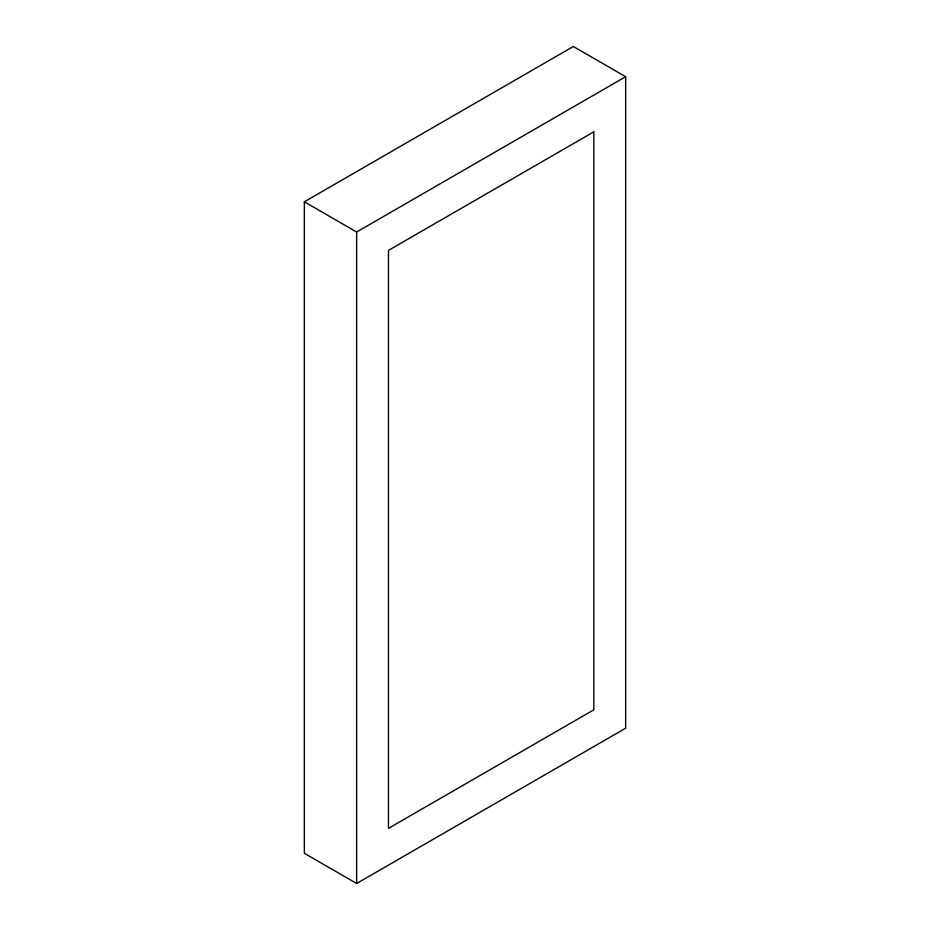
<?xml version="1.0" encoding="UTF-8"?>
<svg xmlns="http://www.w3.org/2000/svg" width="930" height="930" viewBox="0 0 930 930"><rect width="100%" height="100%" fill="white"/><g stroke="black" fill="none" stroke-linecap="round" stroke-linejoin="round"><path stroke-width="1.4" d="M304.343 201.81L573.357 46.5L625.658 76.702L625.658 728.19L356.643 883.5L304.343 853.298L304.343 201.81L356.643 232.012L625.658 76.702M356.643 232.012L356.643 883.5M593.828 131.828L388.473 250.379L388.473 828.374L593.828 709.811L593.828 131.828"/></g></svg>
